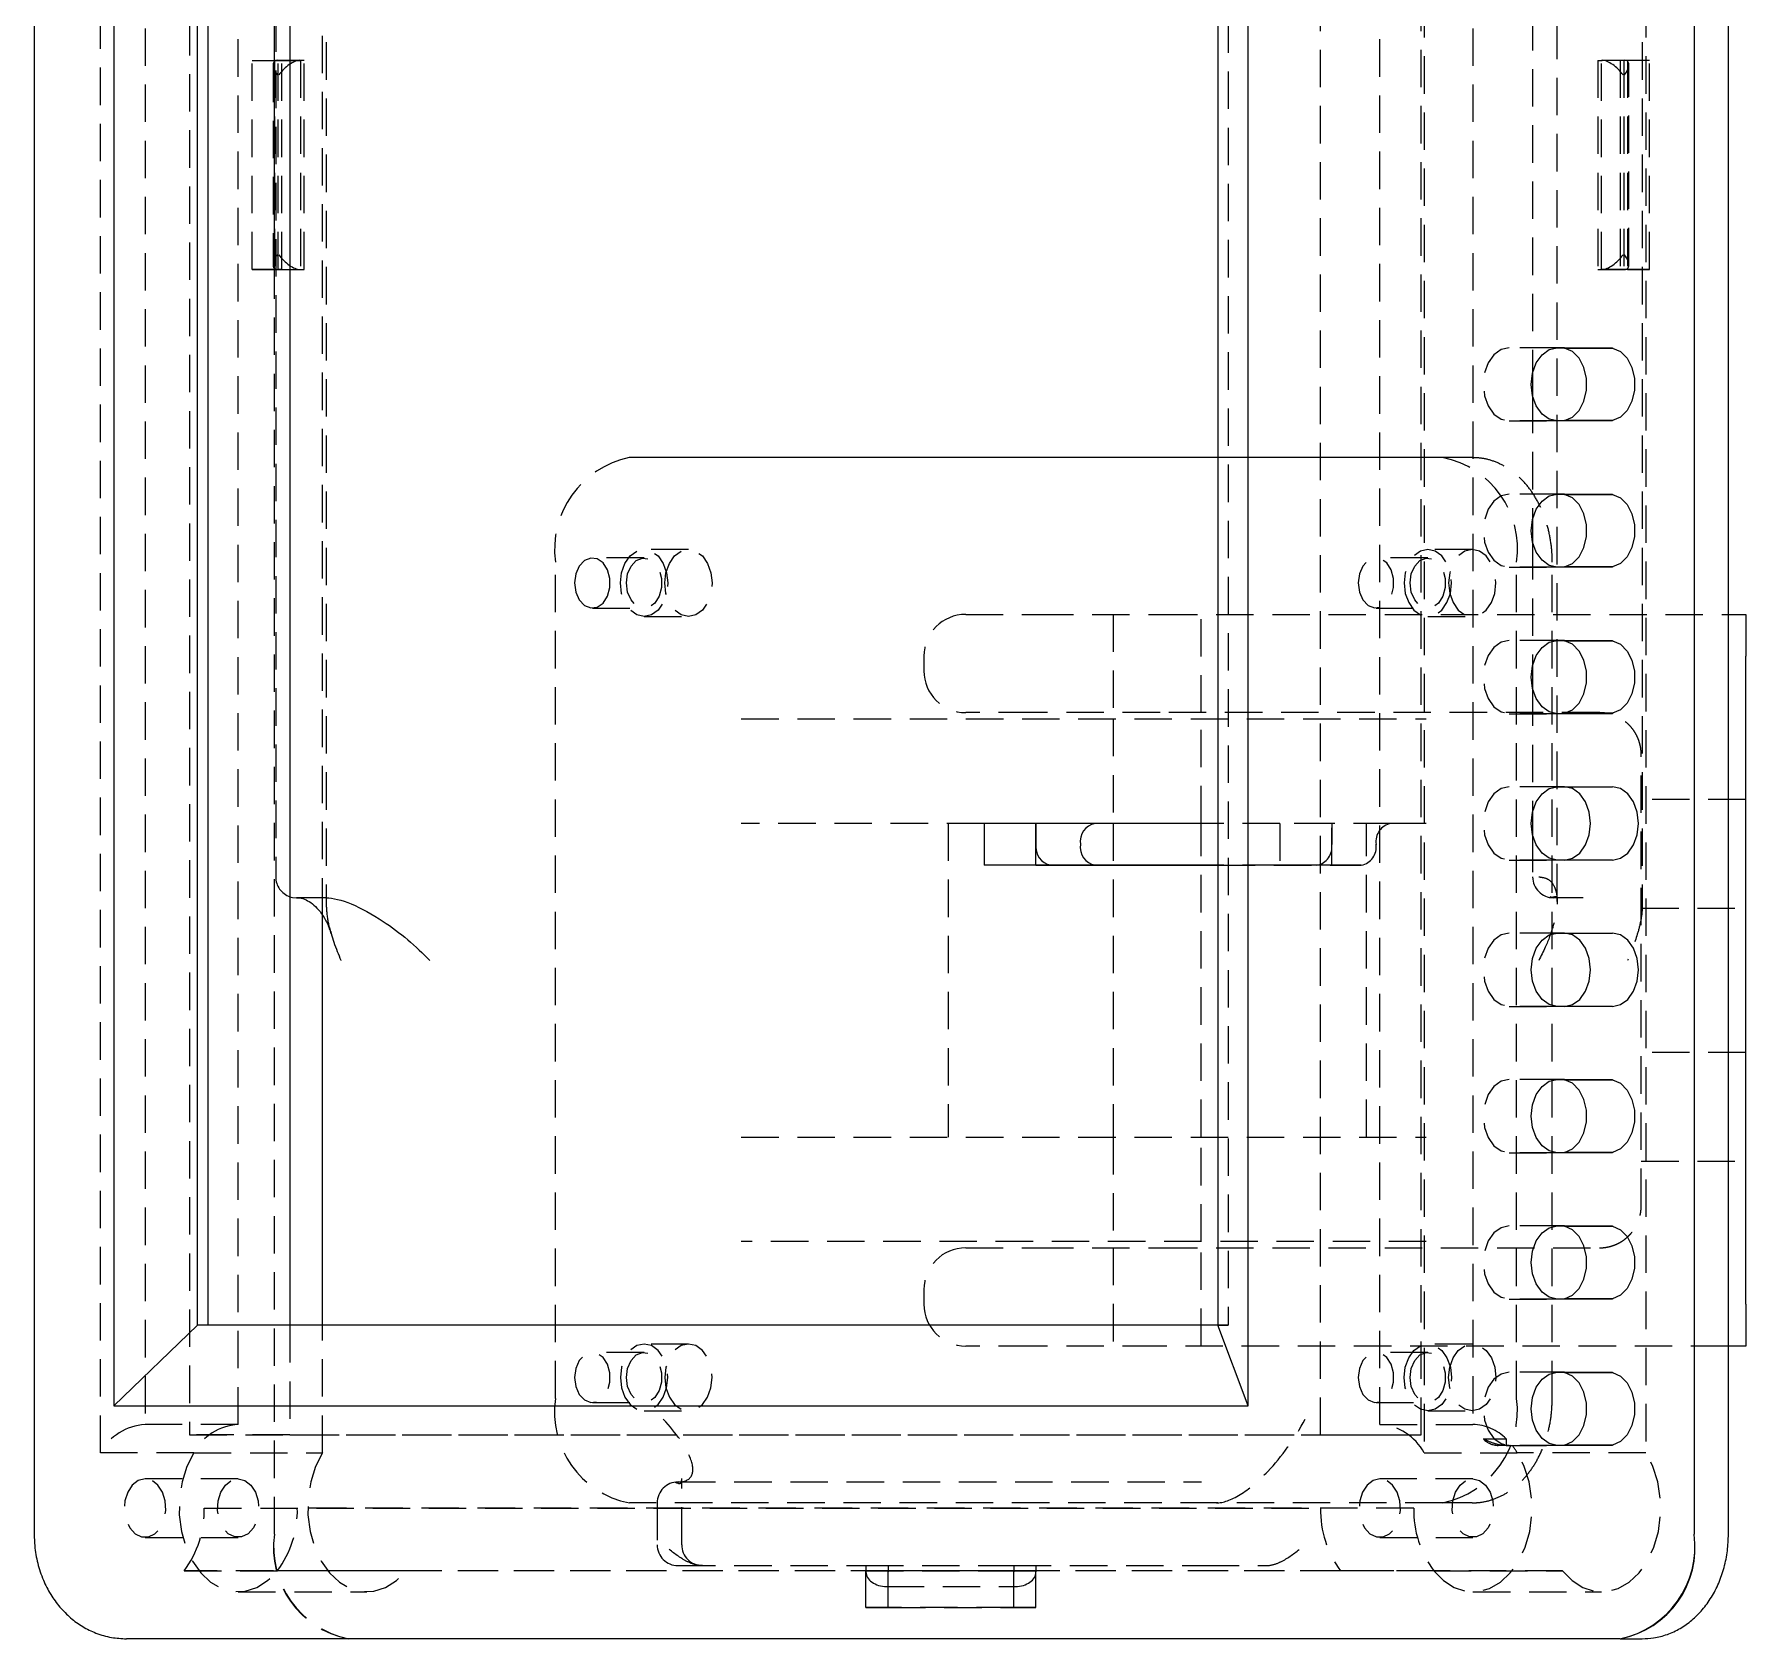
# Model space of a CAD drawing. Header units: millimetres. Extents: x 54 to 252, y 7 to 187.
# Drawn here: x 54 to 112, y 7 to 61.4 of the extents above; entities that cross this region are included whole.
import ezdxf

# ---------------------------------------------------------------- set-up
doc = ezdxf.new("R2010")
doc.units = ezdxf.units.MM
doc.linetypes.add('HIDDEN', pattern=[1.905, 1.27, -0.635])

msp = doc.modelspace()

# ---------------------------------------------------------------- linework, layer by layer
at = {"color": 7, "linetype": 'Continuous', "lineweight": 25}
for p, q in [((53.977, 103.454), (53.977, 10.546)), ((110.267, 103.454), (110.267, 10.546)), ((110.267, 103.454), (110.267, 10.546)), ((111.435, 10.546), (111.435, 103.454)), ((56.677, 99.099), (56.677, 14.901)), ((95.151, 14.901), (95.151, 99.099)), ((59.515, 17.638), (59.515, 96.362)), ((59.866, 96.362), (59.866, 17.638)), ((62.65, 96.362), (62.65, 17.638)), ((94.118, 96.362), (94.118, 17.638)), ((105.628, 50.794), (107.508, 50.794)), ((105.878, 50.794), (105.628, 50.794)), ((105.878, 50.794), (107.508, 50.794)), ((105.878, 50.782), (105.878, 50.794)), ((105.878, 50.782), (107.508, 50.782)), ((107.508, 50.794), (107.508, 50.782)), ((104.794, 49.941), (104.794, 49.165)), ((107.508, 48.312), (105.628, 48.312)), ((107.508, 48.325), (105.878, 48.325)), ((105.878, 48.312), (105.878, 48.325)), ((107.508, 48.325), (107.508, 48.312)), ((105.628, 45.83), (107.508, 45.83)), ((105.878, 45.83), (105.628, 45.83)), ((105.878, 45.83), (107.508, 45.83)), ((105.878, 45.817), (105.878, 45.83)), ((105.878, 45.817), (107.508, 45.817)), ((107.508, 45.83), (107.508, 45.817)), ((104.794, 44.977), (104.794, 44.2)), ((107.508, 43.348), (105.628, 43.348)), ((107.508, 43.36), (105.878, 43.36)), ((105.878, 43.348), (105.878, 43.36)), ((107.508, 43.36), (107.508, 43.348)), ((111.435, 41.752), (112.023, 41.752)), ((112.023, 41.752), (112.023, 40.333)), ((105.628, 40.865), (107.508, 40.865)), ((105.878, 40.865), (105.628, 40.865)), ((105.878, 40.865), (107.508, 40.865)), ((105.878, 40.853), (105.878, 40.865)), ((105.878, 40.853), (107.508, 40.853)), ((107.508, 40.865), (107.508, 40.853)), ((112.023, 18.348), (112.023, 40.333)), ((104.794, 40.012), (104.794, 39.236)), ((107.508, 38.383), (105.628, 38.383)), ((107.508, 38.396), (105.878, 38.396)), ((105.878, 38.383), (105.878, 38.396)), ((107.508, 38.396), (107.508, 38.383)), ((105.628, 35.901), (107.508, 35.901)), ((105.878, 35.901), (105.628, 35.901)), ((105.878, 35.901), (107.508, 35.901)), ((104.794, 35.048), (104.794, 34.271)), ((94.118, 34.66), (86.196, 34.66)), ((86.196, 34.66), (86.196, 33.241)), ((87.951, 33.241), (87.951, 34.66)), ((87.951, 34.66), (87.951, 33.95)), ((94.118, 33.241), (86.196, 33.241)), ((87.951, 33.241), (86.196, 33.241)), ((87.951, 33.241), (94.118, 33.241)), ((107.508, 33.418), (105.628, 33.418)), ((107.508, 33.418), (105.878, 33.418)), ((63.879, 32.137), (62.876, 32.137)), ((63.754, 17.638), (63.754, 31.537)), ((105.628, 30.936), (107.508, 30.936)), ((105.878, 30.936), (105.628, 30.936)), ((105.878, 30.936), (107.508, 30.936)), ((107.508, 28.454), (105.628, 28.454)), ((107.508, 28.454), (105.878, 28.454)), ((105.628, 25.972), (107.508, 25.972)), ((105.878, 25.972), (105.628, 25.972)), ((105.878, 25.972), (107.508, 25.972)), ((105.878, 25.959), (105.878, 25.972)), ((105.878, 25.959), (107.508, 25.959)), ((107.508, 25.972), (107.508, 25.959)), ((107.508, 23.489), (105.628, 23.489)), ((107.508, 23.502), (105.878, 23.502)), ((105.878, 23.489), (105.878, 23.502)), ((107.508, 23.502), (107.508, 23.489)), ((105.628, 21.007), (107.508, 21.007)), ((105.878, 21.007), (105.628, 21.007)), ((105.878, 21.007), (107.508, 21.007)), ((105.878, 20.995), (105.878, 21.007)), ((105.878, 20.995), (107.508, 20.995)), ((107.508, 21.007), (107.508, 20.995)), ((107.508, 18.525), (105.628, 18.525)), ((107.508, 18.537), (105.878, 18.537)), ((105.878, 18.525), (105.878, 18.537)), ((107.508, 18.537), (107.508, 18.525)), ((112.023, 18.348), (112.023, 16.929)), ((59.515, 17.638), (56.677, 14.901)), ((94.118, 17.638), (59.515, 17.638)), ((95.151, 14.901), (94.118, 17.638)), ((112.023, 16.929), (111.435, 16.929)), ((105.628, 16.043), (107.508, 16.043)), ((105.878, 16.043), (105.628, 16.043)), ((105.878, 16.043), (107.508, 16.043)), ((105.878, 16.03), (105.878, 16.043)), ((105.878, 16.03), (107.508, 16.03)), ((107.508, 16.043), (107.508, 16.03)), ((56.677, 14.901), (95.151, 14.901)), ((107.508, 13.56), (105.628, 13.56)), ((107.508, 13.573), (105.878, 13.573)), ((105.878, 13.56), (105.878, 13.573)), ((107.508, 13.573), (107.508, 13.56)), ((64.631, 7), (57.108, 7)), ((100.237, 7), (64.631, 7)), ((107.76, 7), (64.631, 7)), ((107.76, 7), (108.512, 7))]:
    msp.add_line(p, q, dxfattribs=at)
at = {"color": 7, "linetype": 'HIDDEN', "lineweight": 18}
for p, q in [((62.124, 10.546), (62.124, 103.454)), ((62.124, 60.546), (62.124, 103.454)), ((56.23, 13.309), (56.23, 100.691)), ((101.114, 100.691), (101.114, 13.309)), ((108.638, 100.691), (108.638, 13.309)), ((59.239, 100.085), (59.239, 13.915)), ((97.604, 13.915), (97.604, 100.085)), ((101.014, 13.915), (101.014, 100.085)), ((57.735, 99.73), (57.735, 14.27)), ((60.894, 14.27), (60.894, 99.73)), ((99.61, 14.27), (99.61, 99.73)), ((102.769, 99.73), (102.769, 14.27)), ((94.469, 96.362), (94.469, 17.638)), ((63.754, 31.537), (63.754, 82.463)), ((63.879, 82.114), (63.879, 31.886)), ((105.625, 32.016), (105.625, 81.984)), ((108.512, 82.114), (108.512, 31.886)), ((62.167, 81.153), (62.167, 32.847)), ((104.794, 64.059), (104.794, 49.941)), ((61.372, 60.546), (62.124, 60.546)), ((61.372, 60.546), (62.249, 60.546)), ((61.372, 53.454), (61.372, 60.546)), ((62.079, 60.401), (62.079, 53.599)), ((62.124, 60.546), (63.002, 60.546)), ((62.124, 60.546), (62.124, 53.454)), ((62.375, 60.546), (62.224, 60.546)), ((62.249, 53.454), (62.249, 60.546)), ((62.375, 53.454), (62.375, 60.546)), ((63.127, 60.546), (62.375, 60.546)), ((63.002, 60.546), (63.002, 53.454)), ((63.127, 53.454), (63.127, 60.546)), ((107.008, 60.546), (107.008, 53.454)), ((107.008, 60.546), (107.158, 60.546)), ((107.133, 53.454), (107.133, 60.546)), ((108.011, 60.546), (107.133, 60.546)), ((107.91, 60.546), (107.158, 60.546)), ((107.76, 60.546), (107.76, 53.454)), ((108.763, 60.546), (107.885, 60.546)), ((107.885, 60.546), (107.885, 53.454)), ((108.011, 60.546), (108.011, 53.454)), ((108.763, 60.546), (108.011, 60.546)), ((108.056, 53.599), (108.056, 60.401)), ((108.763, 53.454), (108.763, 60.546)), ((61.372, 53.454), (62.249, 53.454)), ((62.124, 53.454), (61.372, 53.454)), ((62.124, 10.546), (62.124, 53.454)), ((62.124, 53.454), (63.002, 53.454)), ((62.375, 53.454), (62.224, 53.454)), ((62.375, 53.454), (63.127, 53.454)), ((107.008, 53.454), (107.158, 53.454)), ((108.011, 53.454), (107.133, 53.454)), ((107.158, 53.454), (107.91, 53.454)), ((108.763, 53.454), (107.885, 53.454)), ((108.011, 53.454), (108.763, 53.454)), ((105.628, 50.794), (103.998, 50.794)), ((105.628, 50.794), (103.998, 50.794)), ((104.794, 49.165), (104.794, 44.977)), ((105.628, 48.312), (103.998, 48.312)), ((103.998, 48.312), (105.878, 48.312)), ((107.508, 48.312), (105.878, 48.312)), ((101.742, 47.071), (74.16, 47.071)), ((75.163, 47.071), (74.16, 47.071)), ((102.745, 47.071), (75.163, 47.071)), ((105.628, 45.83), (103.998, 45.83)), ((105.628, 45.83), (103.998, 45.83)), ((104.794, 44.2), (104.794, 40.012)), ((74.661, 43.667), (72.906, 43.667)), ((76.166, 43.95), (74.661, 43.95)), ((101.241, 43.667), (99.485, 43.667)), ((102.745, 43.95), (101.241, 43.95)), ((71.652, 15.156), (71.652, 43.525)), ((105.628, 43.348), (103.998, 43.348)), ((103.998, 43.348), (105.878, 43.348)), ((104.249, 15.156), (104.249, 43.525)), ((105.46, 15.156), (105.46, 43.525)), ((107.508, 43.348), (105.878, 43.348)), ((72.906, 41.965), (74.661, 41.965)), ((99.485, 41.965), (101.241, 41.965)), ((74.661, 41.681), (76.166, 41.681)), ((85.567, 41.752), (87.953, 41.752)), ((87.953, 41.752), (92.157, 41.752)), ((90.574, 41.752), (90.574, 38.418)), ((92.157, 41.752), (111.435, 41.752)), ((93.553, 38.418), (93.553, 41.752)), ((101.241, 41.681), (102.745, 41.681)), ((112.023, 41.752), (112.023, 41.752)), ((105.628, 40.865), (103.998, 40.865)), ((105.628, 40.865), (103.998, 40.865)), ((84.149, 40.333), (84.149, 39.837)), ((104.794, 39.236), (104.794, 35.048)), ((87.953, 38.418), (85.567, 38.418)), ((92.157, 38.418), (87.953, 38.418)), ((107.058, 38.418), (92.157, 38.418)), ((105.628, 38.383), (103.998, 38.383)), ((103.998, 38.383), (105.878, 38.383)), ((107.508, 38.383), (105.878, 38.383)), ((107.058, 38.418), (107.058, 38.418)), ((77.957, 38.206), (101.188, 38.206)), ((90.574, 38.206), (90.574, 34.66)), ((93.553, 34.66), (93.553, 38.206)), ((108.477, 21.681), (108.477, 37)), ((108.477, 37), (108.477, 37)), ((105.628, 35.901), (103.998, 35.901)), ((105.628, 35.901), (103.998, 35.901)), ((112.023, 35.475), (108.477, 35.475)), ((86.196, 34.66), (77.957, 34.66)), ((84.971, 34.66), (84.971, 24.021)), ((90.574, 34.66), (90.574, 24.021)), ((93.553, 24.021), (93.553, 34.66)), ((96.226, 34.66), (94.118, 34.66)), ((96.226, 34.66), (96.226, 33.241)), ((97.981, 34.66), (96.226, 34.66)), ((97.981, 33.241), (97.981, 34.66)), ((97.981, 34.66), (97.981, 33.95)), ((99.987, 34.66), (97.981, 34.66)), ((99.155, 24.021), (99.155, 34.66)), ((101.188, 34.66), (99.987, 34.66)), ((104.794, 34.271), (104.794, 32.847)), ((89.957, 33.241), (88.452, 33.241)), ((96.226, 33.241), (94.118, 33.241)), ((94.118, 33.241), (97.981, 33.241)), ((97.981, 33.241), (96.226, 33.241)), ((97.479, 33.241), (96.226, 33.241)), ((97.981, 33.241), (98.984, 33.241)), ((98.984, 33.241), (97.981, 33.241)), ((105.628, 33.418), (103.998, 33.418)), ((103.998, 33.418), (105.878, 33.418)), ((105.503, 32.137), (105.386, 32.164)), ((106.506, 32.137), (105.503, 32.137)), ((108.477, 31.787), (112.023, 31.787)), ((105.628, 30.936), (103.998, 30.936)), ((105.628, 30.936), (103.998, 30.936)), ((105.628, 28.454), (103.998, 28.454)), ((103.998, 28.454), (105.878, 28.454)), ((112.023, 26.894), (108.477, 26.894)), ((105.628, 25.972), (103.998, 25.972)), ((105.628, 25.972), (103.998, 25.972)), ((77.957, 24.021), (101.188, 24.021)), ((90.574, 24.021), (90.574, 20.475)), ((93.553, 20.475), (93.553, 24.021)), ((105.628, 23.489), (103.998, 23.489)), ((103.998, 23.489), (105.878, 23.489)), ((107.508, 23.489), (105.878, 23.489)), ((108.477, 23.206), (112.023, 23.206)), ((108.477, 21.681), (108.477, 21.681)), ((105.628, 21.007), (103.998, 21.007)), ((105.628, 21.007), (103.998, 21.007)), ((101.188, 20.475), (77.957, 20.475)), ((85.567, 20.262), (87.953, 20.262)), ((87.953, 20.262), (92.157, 20.262)), ((90.574, 20.262), (90.574, 16.929)), ((92.157, 20.262), (107.058, 20.262)), ((93.553, 16.929), (93.553, 20.262)), ((107.058, 20.262), (107.058, 20.262)), ((84.149, 18.844), (84.149, 18.348)), ((105.628, 18.525), (103.998, 18.525)), ((103.998, 18.525), (105.878, 18.525)), ((107.508, 18.525), (105.878, 18.525)), ((59.866, 17.638), (59.515, 17.638)), ((94.469, 17.638), (59.866, 17.638)), ((62.65, 17.638), (62.65, 13.915)), ((63.754, 13.309), (63.754, 17.638)), ((94.118, 17.638), (94.469, 17.638)), ((76.166, 17), (74.661, 17)), ((87.953, 16.929), (85.567, 16.929)), ((92.157, 16.929), (87.953, 16.929)), ((111.435, 16.929), (92.157, 16.929)), ((102.745, 17), (101.241, 17)), ((112.023, 16.929), (112.023, 16.929)), ((74.661, 16.716), (72.906, 16.716)), ((101.241, 16.716), (99.485, 16.716)), ((105.628, 16.043), (103.998, 16.043)), ((105.628, 16.043), (103.998, 16.043)), ((72.906, 15.014), (74.661, 15.014)), ((74.661, 14.73), (76.166, 14.73)), ((99.485, 15.014), (101.241, 15.014)), ((101.241, 14.73), (102.745, 14.73)), ((60.894, 14.27), (57.735, 14.27)), ((99.61, 14.27), (102.769, 14.27)), ((59.239, 13.915), (97.604, 13.915)), ((62.65, 13.915), (59.239, 13.915)), ((62.65, 13.915), (101.014, 13.915)), ((97.604, 13.915), (101.014, 13.915)), ((103.125, 13.778), (103.897, 13.778)), ((103.82, 13.56), (103.622, 13.56)), ((103.897, 13.56), (103.622, 13.56)), ((103.998, 13.56), (103.82, 13.56)), ((103.897, 13.778), (103.897, 13.56)), ((103.897, 13.56), (103.998, 13.56)), ((105.628, 13.56), (103.998, 13.56)), ((103.998, 13.56), (105.878, 13.56)), ((107.508, 13.56), (105.878, 13.56)), ((59.39, 13.309), (56.23, 13.309)), ((59.39, 13.309), (63.754, 13.309)), ((101.114, 13.309), (104.274, 13.309)), ((108.638, 13.309), (104.274, 13.309)), ((60.894, 12.426), (57.735, 12.426)), ((75.813, 12.319), (93.569, 12.319)), ((75.935, 10.191), (75.935, 12.441)), ((102.769, 12.426), (99.61, 12.426)), ((101.742, 11.61), (74.16, 11.61)), ((75.104, 11.61), (75.104, 10.191)), ((102.745, 11.61), (101.742, 11.61)), ((59.741, 11.433), (62.9, 11.433)), ((59.741, 11.433), (97.604, 11.433)), ((100.763, 11.433), (62.9, 11.433)), ((100.763, 11.433), (97.604, 11.433)), ((57.735, 10.44), (60.894, 10.44)), ((99.61, 10.44), (102.769, 10.44)), ((98.283, 9.305), (59.062, 9.305)), ((59.062, 9.305), (62.221, 9.305)), ((66.585, 9.305), (62.221, 9.305)), ((105.806, 9.305), (66.585, 9.305)), ((75.813, 9.482), (82.184, 9.482)), ((82.184, 9.482), (87.199, 9.482)), ((82.184, 9.482), (82.184, 9.27)), ((82.184, 9.305), (87.199, 9.305)), ((82.184, 8.064), (82.184, 9.305)), ((82.936, 9.305), (82.184, 9.305)), ((82.936, 9.482), (82.936, 9.27)), ((82.936, 9.27), (82.936, 9.305)), ((87.951, 9.305), (82.936, 9.305)), ((87.199, 9.482), (93.569, 9.482)), ((87.199, 9.482), (87.199, 9.27)), ((87.199, 8.064), (87.199, 9.305)), ((87.199, 9.305), (87.951, 9.305)), ((87.951, 9.482), (87.951, 9.27)), ((87.951, 8.064), (87.951, 9.305)), ((93.569, 9.482), (95.753, 9.482)), ((101.442, 9.305), (98.283, 9.305)), ((101.442, 9.305), (105.806, 9.305)), ((82.886, 8.773), (87.199, 8.773)), ((82.936, 8.773), (82.936, 9.27)), ((82.936, 8.064), (82.936, 8.773)), ((87.199, 8.773), (87.249, 8.773)), ((60.894, 8.596), (65.258, 8.596)), ((102.769, 8.596), (107.133, 8.596)), ((87.199, 8.064), (82.184, 8.064)), ((82.184, 8.064), (82.936, 8.064)), ((82.936, 8.064), (87.951, 8.064)), ((87.951, 8.064), (87.199, 8.064)), ((107.76, 7), (100.237, 7))]:
    msp.add_line(p, q, dxfattribs=at)
at = {"color": 7, "linetype": 'HIDDEN', "lineweight": 18, "flags": 128}
for points in [[(103.998, 50.794), (103.727, 50.734), (103.482, 50.557), (103.288, 50.283), (103.163, 49.937), (103.12, 49.553), (103.163, 49.17), (103.288, 48.824), (103.482, 48.549), (103.727, 48.373), (103.998, 48.312)], [(103.998, 45.83), (103.727, 45.769), (103.482, 45.593), (103.288, 45.318), (103.163, 44.972), (103.12, 44.589), (103.163, 44.205), (103.288, 43.859), (103.482, 43.585), (103.727, 43.408), (103.998, 43.348)], [(73.859, 42.816), (73.898, 43.166), (74.012, 43.483), (74.19, 43.734), (74.413, 43.895), (74.661, 43.95), (74.909, 43.895), (75.133, 43.734), (75.31, 43.483), (75.424, 43.166), (75.464, 42.816), (75.424, 42.465), (75.31, 42.149), (75.133, 41.898), (74.909, 41.736), (74.661, 41.681), (74.413, 41.736), (74.19, 41.898), (74.012, 42.149), (73.898, 42.465), (73.859, 42.816)], [(74.06, 42.816), (74.1, 43.123), (74.217, 43.389), (74.393, 43.577), (74.606, 43.663), (74.826, 43.634), (75.024, 43.495), (75.173, 43.264), (75.253, 42.972), (75.253, 42.659), (75.173, 42.368), (75.024, 42.136), (74.826, 41.997), (74.606, 41.968), (74.393, 42.054), (74.217, 42.242), (74.1, 42.508), (74.06, 42.816)], [(75.363, 42.816), (75.403, 43.166), (75.517, 43.483), (75.694, 43.734), (75.918, 43.895), (76.166, 43.95), (76.414, 43.895), (76.637, 43.734), (76.815, 43.483), (76.929, 43.166), (76.968, 42.816), (76.929, 42.465), (76.815, 42.149), (76.637, 41.898), (76.414, 41.736), (76.166, 41.681), (75.918, 41.736), (75.694, 41.898), (75.517, 42.149), (75.403, 42.465), (75.363, 42.816)], [(98.883, 42.816), (98.924, 42.508), (99.041, 42.242), (99.217, 42.054), (99.43, 41.968), (99.65, 41.997), (99.848, 42.136), (99.997, 42.368), (100.077, 42.659), (100.077, 42.972), (99.997, 43.264), (99.848, 43.495), (99.65, 43.634), (99.43, 43.663), (99.217, 43.577), (99.041, 43.389), (98.924, 43.123), (98.883, 42.816)], [(100.438, 42.816), (100.477, 42.465), (100.591, 42.149), (100.769, 41.898), (100.993, 41.736), (101.241, 41.681), (101.488, 41.736), (101.712, 41.898), (101.89, 42.149), (102.004, 42.465), (102.043, 42.816), (102.004, 43.166), (101.89, 43.483), (101.712, 43.734), (101.488, 43.895), (101.241, 43.95), (100.993, 43.895), (100.769, 43.734), (100.591, 43.483), (100.477, 43.166), (100.438, 42.816)], [(100.639, 42.816), (100.679, 43.123), (100.796, 43.389), (100.972, 43.577), (101.185, 43.663), (101.405, 43.634), (101.603, 43.495), (101.752, 43.264), (101.832, 42.972), (101.832, 42.659), (101.752, 42.368), (101.603, 42.136), (101.405, 41.997), (101.185, 41.968), (100.972, 42.054), (100.796, 42.242), (100.679, 42.508), (100.639, 42.816)], [(101.943, 42.816), (101.982, 42.465), (102.096, 42.149), (102.273, 41.898), (102.497, 41.736), (102.745, 41.681), (102.993, 41.736), (103.217, 41.898), (103.394, 42.149), (103.508, 42.465), (103.547, 42.816), (103.508, 43.166), (103.394, 43.483), (103.217, 43.734), (102.993, 43.895), (102.745, 43.95), (102.497, 43.895), (102.273, 43.734), (102.096, 43.483), (101.982, 43.166), (101.943, 42.816)], [(103.998, 40.865), (103.727, 40.805), (103.482, 40.628), (103.288, 40.354), (103.163, 40.008), (103.12, 39.624), (103.163, 39.241), (103.288, 38.895), (103.482, 38.62), (103.727, 38.444), (103.998, 38.383)], [(103.998, 35.901), (103.727, 35.84), (103.482, 35.664), (103.288, 35.389), (103.163, 35.043), (103.12, 34.66), (103.163, 34.276), (103.288, 33.93), (103.482, 33.655), (103.727, 33.479), (103.998, 33.418)], [(103.998, 30.936), (103.727, 30.875), (103.482, 30.699), (103.288, 30.425), (103.163, 30.079), (103.12, 29.695), (103.163, 29.312), (103.288, 28.966), (103.482, 28.691), (103.727, 28.515), (103.998, 28.454)], [(103.998, 25.972), (103.727, 25.911), (103.482, 25.735), (103.288, 25.46), (103.163, 25.114), (103.12, 24.73), (103.163, 24.347), (103.288, 24.001), (103.482, 23.726), (103.727, 23.55), (103.998, 23.489)], [(103.998, 21.007), (103.727, 20.946), (103.482, 20.77), (103.288, 20.495), (103.163, 20.149), (103.12, 19.766), (103.163, 19.382), (103.288, 19.036), (103.482, 18.762), (103.727, 18.586), (103.998, 18.525)], [(73.859, 15.865), (73.898, 15.515), (74.012, 15.198), (74.19, 14.947), (74.413, 14.786), (74.661, 14.73), (74.909, 14.786), (75.133, 14.947), (75.31, 15.198), (75.424, 15.515), (75.464, 15.865), (75.424, 16.216), (75.31, 16.532), (75.133, 16.783), (74.909, 16.944), (74.661, 17), (74.413, 16.944), (74.19, 16.783), (74.012, 16.532), (73.898, 16.216), (73.859, 15.865)], [(75.363, 15.865), (75.403, 15.515), (75.517, 15.198), (75.694, 14.947), (75.918, 14.786), (76.166, 14.73), (76.414, 14.786), (76.637, 14.947), (76.815, 15.198), (76.929, 15.515), (76.968, 15.865), (76.929, 16.216), (76.815, 16.532), (76.637, 16.783), (76.414, 16.944), (76.166, 17), (75.918, 16.944), (75.694, 16.783), (75.517, 16.532), (75.403, 16.216), (75.363, 15.865)], [(100.438, 15.865), (100.477, 16.216), (100.591, 16.532), (100.769, 16.783), (100.993, 16.944), (101.241, 17), (101.488, 16.944), (101.712, 16.783), (101.89, 16.532), (102.004, 16.216), (102.043, 15.865), (102.004, 15.515), (101.89, 15.198), (101.712, 14.947), (101.488, 14.786), (101.241, 14.73), (100.993, 14.786), (100.769, 14.947), (100.591, 15.198), (100.477, 15.515), (100.438, 15.865)], [(101.943, 15.865), (101.982, 16.216), (102.096, 16.532), (102.273, 16.783), (102.497, 16.944), (102.745, 17), (102.993, 16.944), (103.217, 16.783), (103.394, 16.532), (103.508, 16.216), (103.547, 15.865), (103.508, 15.515), (103.394, 15.198), (103.217, 14.947), (102.993, 14.786), (102.745, 14.73), (102.497, 14.786), (102.273, 14.947), (102.096, 15.198), (101.982, 15.515), (101.943, 15.865)], [(72.304, 15.865), (72.345, 15.558), (72.461, 15.292), (72.638, 15.103), (72.851, 15.018), (73.071, 15.047), (73.269, 15.186), (73.418, 15.417), (73.498, 15.709), (73.498, 16.022), (73.418, 16.313), (73.269, 16.544), (73.071, 16.684), (72.851, 16.713), (72.638, 16.627), (72.461, 16.439), (72.345, 16.173), (72.304, 15.865)], [(74.06, 15.865), (74.1, 16.173), (74.217, 16.439), (74.393, 16.627), (74.606, 16.713), (74.826, 16.684), (75.024, 16.544), (75.173, 16.313), (75.253, 16.022), (75.253, 15.709), (75.173, 15.417), (75.024, 15.186), (74.826, 15.047), (74.606, 15.018), (74.393, 15.103), (74.217, 15.292), (74.1, 15.558), (74.06, 15.865)], [(98.883, 15.865), (98.924, 15.558), (99.041, 15.292), (99.217, 15.103), (99.43, 15.018), (99.65, 15.047), (99.848, 15.186), (99.997, 15.417), (100.077, 15.709), (100.077, 16.022), (99.997, 16.313), (99.848, 16.544), (99.65, 16.684), (99.43, 16.713), (99.217, 16.627), (99.041, 16.439), (98.924, 16.173), (98.883, 15.865)], [(100.639, 15.865), (100.679, 16.173), (100.796, 16.439), (100.972, 16.627), (101.185, 16.713), (101.405, 16.684), (101.603, 16.544), (101.752, 16.313), (101.832, 16.022), (101.832, 15.709), (101.752, 15.417), (101.603, 15.186), (101.405, 15.047), (101.185, 15.018), (100.972, 15.103), (100.796, 15.292), (100.679, 15.558), (100.639, 15.865)], [(103.998, 16.043), (103.727, 15.982), (103.482, 15.806), (103.288, 15.531), (103.163, 15.185), (103.12, 14.801), (103.163, 14.418), (103.288, 14.072), (103.482, 13.797), (103.727, 13.621), (103.998, 13.56)], [(59.39, 13.309), (59.155, 12.846), (58.991, 12.327), (58.903, 11.771), (58.895, 11.201), (58.968, 10.641), (59.119, 10.113), (59.341, 9.638), (59.625, 9.235), (59.961, 8.921), (60.335, 8.708), (60.731, 8.605), (61.133, 8.616), (61.526, 8.74), (61.894, 8.973), (62.221, 9.305)], [(63.754, 13.309), (63.519, 12.846), (63.355, 12.327), (63.267, 11.771), (63.259, 11.201), (63.332, 10.641), (63.483, 10.113), (63.705, 9.638), (63.989, 9.235), (64.325, 8.921), (64.699, 8.708), (65.095, 8.605), (65.497, 8.616), (65.89, 8.74), (66.258, 8.973), (66.585, 9.305)], [(101.442, 9.305), (101.769, 8.973), (102.137, 8.74), (102.53, 8.616), (102.933, 8.605), (103.329, 8.708), (103.702, 8.921), (104.038, 9.235), (104.323, 9.638), (104.545, 10.113), (104.695, 10.641), (104.768, 11.201), (104.761, 11.771), (104.673, 12.327), (104.508, 12.846), (104.274, 13.309)], [(105.806, 9.305), (106.133, 8.973), (106.501, 8.74), (106.894, 8.616), (107.297, 8.605), (107.693, 8.708), (108.066, 8.921), (108.402, 9.235), (108.687, 9.638), (108.909, 10.113), (109.059, 10.641), (109.132, 11.201), (109.125, 11.771), (109.037, 12.327), (108.872, 12.846), (108.638, 13.309)], [(57.735, 12.426), (57.507, 12.372), (57.304, 12.216), (57.147, 11.976), (57.054, 11.676), (57.035, 11.351), (57.092, 11.034), (57.218, 10.76), (57.401, 10.559), (57.619, 10.453), (57.85, 10.453), (58.069, 10.559), (58.251, 10.76), (58.378, 11.034), (58.435, 11.351), (58.415, 11.676), (58.323, 11.976), (58.166, 12.216), (57.963, 12.372), (57.735, 12.426)], [(60.894, 12.426), (61.122, 12.372), (61.326, 12.216), (61.482, 11.976), (61.575, 11.676), (61.594, 11.351), (61.537, 11.034), (61.411, 10.76), (61.228, 10.559), (61.01, 10.453), (60.779, 10.453), (60.56, 10.559), (60.378, 10.76), (60.251, 11.034), (60.195, 11.351), (60.214, 11.676), (60.307, 11.976), (60.463, 12.216), (60.666, 12.372), (60.894, 12.426)], [(99.61, 12.426), (99.382, 12.372), (99.178, 12.216), (99.022, 11.976), (98.929, 11.676), (98.91, 11.351), (98.967, 11.034), (99.093, 10.76), (99.275, 10.559), (99.494, 10.453), (99.725, 10.453), (99.944, 10.559), (100.126, 10.76), (100.253, 11.034), (100.309, 11.351), (100.29, 11.676), (100.197, 11.976), (100.041, 12.216), (99.838, 12.372), (99.61, 12.426)], [(102.769, 12.426), (102.997, 12.372), (103.2, 12.216), (103.357, 11.976), (103.45, 11.676), (103.469, 11.351), (103.412, 11.034), (103.286, 10.76), (103.103, 10.559), (102.885, 10.453), (102.653, 10.453), (102.435, 10.559), (102.253, 10.76), (102.126, 11.034), (102.069, 11.351), (102.088, 11.676), (102.181, 11.976), (102.338, 12.216), (102.541, 12.372), (102.769, 12.426)]]:
    msp.add_lwpolyline(points, dxfattribs=at)
at = {"color": 7, "linetype": 'Continuous', "lineweight": 25, "flags": 128}
for points in [[(105.628, 48.312), (105.356, 48.373), (105.112, 48.549), (104.918, 48.824), (104.793, 49.17), (104.75, 49.553), (104.793, 49.937), (104.918, 50.283), (105.112, 50.557), (105.356, 50.734), (105.628, 50.794)], [(105.878, 48.325), (106.143, 48.441), (106.369, 48.668), (106.534, 48.984), (106.621, 49.357), (106.621, 49.749), (106.534, 50.122), (106.369, 50.438), (106.143, 50.666), (105.878, 50.782)], [(107.508, 50.782), (107.773, 50.666), (107.999, 50.438), (108.164, 50.122), (108.25, 49.749), (108.25, 49.357), (108.164, 48.984), (107.999, 48.668), (107.773, 48.441), (107.508, 48.325)], [(105.628, 43.348), (105.356, 43.408), (105.112, 43.585), (104.918, 43.859), (104.793, 44.205), (104.75, 44.589), (104.793, 44.972), (104.918, 45.318), (105.112, 45.593), (105.356, 45.769), (105.628, 45.83)], [(105.878, 43.36), (106.143, 43.476), (106.369, 43.704), (106.534, 44.02), (106.621, 44.392), (106.621, 44.785), (106.534, 45.158), (106.369, 45.474), (106.143, 45.701), (105.878, 45.817)], [(107.508, 45.817), (107.773, 45.701), (107.999, 45.474), (108.164, 45.158), (108.25, 44.785), (108.25, 44.392), (108.164, 44.02), (107.999, 43.704), (107.773, 43.476), (107.508, 43.36)], [(72.304, 42.816), (72.345, 42.508), (72.461, 42.242), (72.638, 42.054), (72.851, 41.968), (73.071, 41.997), (73.269, 42.136), (73.418, 42.368), (73.498, 42.659), (73.498, 42.972), (73.418, 43.264), (73.269, 43.495), (73.071, 43.634), (72.851, 43.663), (72.638, 43.577), (72.461, 43.389), (72.345, 43.123), (72.304, 42.816)], [(105.628, 38.383), (105.356, 38.444), (105.112, 38.62), (104.918, 38.895), (104.793, 39.241), (104.75, 39.624), (104.793, 40.008), (104.918, 40.354), (105.112, 40.628), (105.356, 40.805), (105.628, 40.865)], [(105.878, 38.396), (106.143, 38.512), (106.369, 38.739), (106.534, 39.055), (106.621, 39.428), (106.621, 39.82), (106.534, 40.193), (106.369, 40.509), (106.143, 40.736), (105.878, 40.853)], [(107.508, 40.853), (107.773, 40.736), (107.999, 40.509), (108.164, 40.193), (108.25, 39.82), (108.25, 39.428), (108.164, 39.055), (107.999, 38.739), (107.773, 38.512), (107.508, 38.396)], [(105.628, 33.418), (105.356, 33.479), (105.112, 33.655), (104.918, 33.93), (104.793, 34.276), (104.75, 34.66), (104.793, 35.043), (104.918, 35.389), (105.112, 35.664), (105.356, 35.84), (105.628, 35.901)], [(105.878, 33.418), (106.15, 33.479), (106.394, 33.655), (106.588, 33.93), (106.713, 34.276), (106.756, 34.66), (106.713, 35.043), (106.588, 35.389), (106.394, 35.664), (106.15, 35.84), (105.878, 35.901)], [(107.508, 33.418), (107.779, 33.479), (108.024, 33.655), (108.218, 33.93), (108.343, 34.276), (108.386, 34.66), (108.343, 35.043), (108.218, 35.389), (108.024, 35.664), (107.779, 35.84), (107.508, 35.901)], [(62.65, 32.175), (62.738, 32.151), (62.876, 32.137)], [(105.628, 28.454), (105.356, 28.515), (105.112, 28.691), (104.918, 28.966), (104.793, 29.312), (104.75, 29.695), (104.793, 30.079), (104.918, 30.425), (105.112, 30.699), (105.356, 30.875), (105.628, 30.936)], [(105.878, 28.454), (106.15, 28.515), (106.394, 28.691), (106.588, 28.966), (106.713, 29.312), (106.756, 29.695), (106.713, 30.079), (106.588, 30.425), (106.394, 30.699), (106.15, 30.875), (105.878, 30.936)], [(107.508, 28.454), (107.779, 28.515), (108.024, 28.691), (108.218, 28.966), (108.343, 29.312), (108.386, 29.695), (108.343, 30.079), (108.218, 30.425), (108.024, 30.699), (107.779, 30.875), (107.508, 30.936)], [(105.628, 23.489), (105.356, 23.55), (105.112, 23.726), (104.918, 24.001), (104.793, 24.347), (104.75, 24.73), (104.793, 25.114), (104.918, 25.46), (105.112, 25.735), (105.356, 25.911), (105.628, 25.972)], [(105.878, 23.502), (106.143, 23.618), (106.369, 23.846), (106.534, 24.162), (106.621, 24.534), (106.621, 24.927), (106.534, 25.299), (106.369, 25.615), (106.143, 25.843), (105.878, 25.959)], [(107.508, 25.959), (107.773, 25.843), (107.999, 25.615), (108.164, 25.299), (108.25, 24.927), (108.25, 24.534), (108.164, 24.162), (107.999, 23.846), (107.773, 23.618), (107.508, 23.502)], [(105.628, 18.525), (105.356, 18.586), (105.112, 18.762), (104.918, 19.036), (104.793, 19.382), (104.75, 19.766), (104.793, 20.149), (104.918, 20.495), (105.112, 20.77), (105.356, 20.946), (105.628, 21.007)], [(105.878, 18.537), (106.143, 18.654), (106.369, 18.881), (106.534, 19.197), (106.621, 19.57), (106.621, 19.962), (106.534, 20.335), (106.369, 20.651), (106.143, 20.878), (105.878, 20.995)], [(107.508, 20.995), (107.773, 20.878), (107.999, 20.651), (108.164, 20.335), (108.25, 19.962), (108.25, 19.57), (108.164, 19.197), (107.999, 18.881), (107.773, 18.654), (107.508, 18.537)], [(105.628, 13.56), (105.356, 13.621), (105.112, 13.797), (104.918, 14.072), (104.793, 14.418), (104.75, 14.801), (104.793, 15.185), (104.918, 15.531), (105.112, 15.806), (105.356, 15.982), (105.628, 16.043)], [(105.878, 13.573), (106.143, 13.689), (106.369, 13.917), (106.534, 14.232), (106.621, 14.605), (106.621, 14.998), (106.534, 15.37), (106.369, 15.686), (106.143, 15.914), (105.878, 16.03)], [(107.508, 16.03), (107.773, 15.914), (107.999, 15.686), (108.164, 15.37), (108.25, 14.998), (108.25, 14.605), (108.164, 14.232), (107.999, 13.917), (107.773, 13.689), (107.508, 13.573)]]:
    msp.add_lwpolyline(points, dxfattribs=at)
at = {"color": 7, "linetype": 'HIDDEN', "lineweight": 18}
for centre, radius, start, end in [((74.812, 43.95), 3.189, 101.81059, 187.66063), ((101.141, 43.986), 3.143, 351.55602, 78.97276), ((85.567, 40.333), 1.418, 90, 180), ((85.567, 39.837), 1.418, 180, 270), ((100.112, 34.039), 0.633, 101.42175, 188.04947), ((97.354, 33.862), 0.633, 281.42175, 8.04947), ((98.858, 33.862), 0.633, 281.42175, 8.04947), ((62.876, 32.847), 0.709, 180, 251.35997), ((105.503, 32.847), 0.709, 180, 270), ((85.567, 18.844), 1.418, 90, 180), ((85.567, 18.348), 1.418, 180, 270), ((74.761, 14.695), 3.143, 171.55602, 258.97276), ((101.089, 14.731), 3.189, 281.81059, 7.66063), ((57.842, 12.443), 1.83, 93.36014, 151.7481), ((61.002, 12.443), 1.83, 93.36014, 151.7481), ((99.502, 12.443), 1.83, 28.25191, 86.63986), ((102.729, 12.637), 1.633, 44.33625, 88.60146), ((103.639, 14.276), 0.716, 224.05354, 268.57586), ((102.061, 11.933), 2.605, 31.87886, 38.64992), ((75.813, 11.61), 0.709, 90.13653, 180), ((56.306, 11.357), 3.436, 323.32916, 1.26473), ((59.465, 11.357), 3.436, 323.32916, 1.26473), ((101.038, 11.357), 3.436, 178.73528, 216.67084), ((104.198, 11.357), 3.436, 178.73528, 216.67084), ((65.233, 10.085), 3.143, 171.55602, 258.97276), ((65.284, 10.121), 3.189, 172.33937, 258.18941), ((75.813, 10.191), 0.709, 180, 270), ((76.644, 10.191), 0.709, 180, 270)]:
    msp.add_arc(centre, radius, start, end, dxfattribs=at)
at = {"color": 7, "linetype": 'Continuous', "lineweight": 25}
for centre, radius, start, end in [((90.082, 34.039), 0.633, 101.42175, 188.04947), ((88.578, 33.862), 0.633, 171.95053, 258.57824), ((90.082, 33.862), 0.633, 171.95055, 258.57825), ((107.159, 10.085), 3.143, 281.02724, 8.44398), ((107.107, 10.121), 3.189, 281.81059, 7.66063)]:
    msp.add_arc(centre, radius, start, end, dxfattribs=at)
at = {"color": 7, "linetype": 'HIDDEN', "lineweight": 18}
for centre, major_axis, ratio, start_param, end_param in [((62.575, 60.05), (0.459, -0.459), 0.414214, 2.748894, 4.31969), ((62.625, 60.05), (0.459, 0.459), 0.414214, 0.392699, 1.963495), ((107.509, 60.05), (-0.459, 0.459), 0.414214, 4.31969, 5.890486), ((107.559, 60.05), (0.459, 0.459), 0.414214, 5.105088, 6.675884), ((62.575, 53.95), (0.459, 0.459), 0.414214, 1.963495, 3.534292), ((62.625, 53.95), (0.459, -0.459), 0.414214, 4.31969, 5.890486), ((107.509, 53.95), (0.459, 0.459), 0.414214, 3.534292, 5.105088), ((107.559, 53.95), (-0.459, 0.459), 0.414214, 2.748894, 4.31969), ((82.886, 9.27), (-0.702, 0), 0.707107, 0, 1.570796), ((87.249, 9.27), (0.702, 0), 0.707107, 4.712389, 6.283185)]:
    msp.add_ellipse(centre, major_axis=major_axis, ratio=ratio, start_param=start_param, end_param=end_param, dxfattribs=at)
for points, knots in [([(105.46, 43.525), (105.458, 43.631), (105.452, 43.932), (105.385, 44.424), (105.239, 44.981), (105.022, 45.501), (104.739, 45.971), (104.395, 46.374), (104, 46.697), (103.567, 46.925), (103.143, 47.051), (102.866, 47.065), (102.745, 47.071)], [0, 0, 0, 0, 0.05893, 0.166674, 0.274851, 0.383497, 0.492597, 0.601674, 0.709861, 0.816067, 0.919569, 1, 1, 1, 1]), ([(108.477, 37), (108.476, 37.04), (108.474, 37.121), (108.457, 37.245), (108.429, 37.373), (108.386, 37.504), (108.329, 37.636), (108.255, 37.766), (108.164, 37.893), (108.055, 38.014), (107.928, 38.125), (107.783, 38.223), (107.622, 38.306), (107.445, 38.369), (107.256, 38.41), (107.125, 38.416), (107.058, 38.418)], [0, 0, 0, 0, 0.053311, 0.10941, 0.168295, 0.229969, 0.294429, 0.361678, 0.431714, 0.504537, 0.580147, 0.658545, 0.739729, 0.8237, 0.910457, 1, 1, 1, 1]), ([(105.002, 32.847), (105.091, 32.836), (105.279, 32.813), (105.474, 32.642), (105.6, 32.376), (105.638, 32.024), (105.596, 31.588), (105.503, 31.202), (105.415, 30.951), (105.389, 30.879)], [0, 0, 0, 0, 0.11732, 0.24563, 0.390644, 0.556355, 0.720317, 0.919258, 1, 1, 1, 1]), ([(105.406, 32.152), (105.45, 32.159), (105.544, 32.173), (105.568, 32.189), (105.606, 32.18), (105.618, 32.076), (105.624, 32.021)], [0, 0, 0, 0, 0.211742, 0.443552, 0.704934, 1, 1, 1, 1]), ([(63.879, 31.886), (63.893, 31.673), (63.915, 31.339), (64.015, 31.036), (64.051, 30.926)], [0, 0, 0, 0, 0.636684, 1, 1, 1, 1]), ([(108.512, 31.886), (108.512, 31.715), (108.494, 31.548), (108.434, 31.22), (108.392, 31.059), (108.25, 30.595), (108.13, 30.302), (108.011, 30.01)], [0, 0, 0, 0, 0.25, 0.25, 0.5, 0.5, 1, 1, 1, 1]), ([(107.058, 20.262), (107.099, 20.263), (107.18, 20.265), (107.299, 20.281), (107.414, 20.306), (107.524, 20.339), (107.629, 20.381), (107.729, 20.429), (107.822, 20.484), (107.91, 20.545), (107.99, 20.61), (108.064, 20.68), (108.132, 20.752), (108.193, 20.828), (108.247, 20.905), (108.295, 20.984), (108.336, 21.064), (108.372, 21.144), (108.402, 21.224), (108.426, 21.304), (108.445, 21.382), (108.46, 21.459), (108.47, 21.535), (108.475, 21.609), (108.476, 21.657), (108.477, 21.681)], [0, 0, 0, 0, 0.0548457, 0.1086579, 0.1614367, 0.213182, 0.2638939, 0.3135723, 0.3622172, 0.4098287, 0.4564068, 0.5019514, 0.5464626, 0.5899403, 0.6323847, 0.6737957, 0.7141734, 0.7535177, 0.7918288, 0.8291067, 0.8653514, 0.900563, 0.9347416, 0.9678872, 1, 1, 1, 1]), ([(102.745, 11.61), (102.841, 11.614), (103.086, 11.624), (103.473, 11.722), (103.888, 11.916), (104.271, 12.194), (104.614, 12.549), (104.91, 12.976), (105.15, 13.463), (105.326, 13.998), (105.439, 14.567), (105.453, 14.959), (105.46, 15.156)], [0, 0, 0, 0, 0.063784, 0.162869, 0.262097, 0.362696, 0.465383, 0.570147, 0.676429, 0.783534, 0.890924, 1, 1, 1, 1]), ([(75.813, 12.319), (76.038, 12.319), (76.35, 12.465), (76.312, 13.177), (75.762, 13.969), (75.312, 14.447)], [-1.570796, -1.570796, -1.570796, -1.570796, -1.121997, -0.673198, 0, 0, 0, 0]), ([(94.071, 11.61), (94.296, 11.61), (94.848, 11.804), (95.984, 12.753), (96.742, 13.81), (97.08, 14.447)], [-1.570796, -1.570796, -1.570796, -1.570796, -1.121997, -0.673198, 0, 0, 0, 0]), ([(103.82, 13.56), (103.772, 13.56), (103.72, 13.566), (103.61, 13.587), (103.551, 13.604), (103.373, 13.663), (103.248, 13.719), (103.125, 13.778)], [0, 0, 0, 0, 0.25, 0.25, 0.5, 0.5, 1, 1, 1, 1]), ([(75.934, 12.433), (75.92, 12.356), (75.897, 12.234), (75.84, 12.259), (75.758, 12.289), (75.715, 12.305)], [0, 0, 0, 0, 0.438393, 0.703385, 1, 1, 1, 1]), ([(76.638, 9.482), (76.517, 9.482), (76.399, 9.508), (76.167, 9.593), (76.054, 9.652), (75.725, 9.853), (75.519, 10.023), (75.312, 10.191)], [0, 0, 0, 0, 0.25, 0.25, 0.5, 0.5, 1, 1, 1, 1]), ([(95.753, 9.482), (95.874, 9.482), (95.992, 9.508), (96.224, 9.593), (96.338, 9.652), (96.666, 9.853), (96.873, 10.023), (97.08, 10.191)], [0, 0, 0, 0, 0.25, 0.25, 0.5, 0.5, 1, 1, 1, 1])]:
    msp.add_open_spline(points, degree=3, knots=knots, dxfattribs=at)
at = {"color": 7, "linetype": 'Continuous', "lineweight": 25}
for points, knots in [([(62.876, 32.137), (62.908, 32.136), (63.012, 32.132), (63.187, 32.081), (63.408, 31.948), (63.625, 31.741), (63.823, 31.453), (63.966, 31.171), (64.018, 30.977), (64.034, 30.92)], [0, 0, 0, 0, 0.081347, 0.263934, 0.430356, 0.590421, 0.761059, 0.929598, 1, 1, 1, 1]), ([(63.879, 32.137), (64.104, 32.137), (64.691, 31.992), (65.995, 31.28), (66.94, 30.487), (67.39, 30.01)], [-1.570796, -1.570796, -1.570796, -1.570796, -1.121997, -0.673198, 0, 0, 0, 0]), ([(64.051, 30.926), (64.079, 30.825), (64.168, 30.508), (64.297, 30.216), (64.38, 30.012), (64.381, 30.01)], [0, 0, 0, 0, 0.314529, 0.992449, 1, 1, 1, 1]), ([(105.389, 30.879), (105.383, 30.861), (105.337, 30.724), (105.216, 30.434), (105.078, 30.161), (105.002, 30.01)], [0, 0, 0, 0, 0.062326, 0.479973, 1, 1, 1, 1]), ([(53.977, 10.546), (53.981, 10.415), (53.99, 10.084), (54.084, 9.556), (54.266, 9.001), (54.522, 8.502), (54.834, 8.07), (55.2, 7.702), (55.613, 7.404), (56.08, 7.176), (56.583, 7.028), (56.937, 7.009), (57.108, 7)], [0, 0, 0, 0, 0.073487, 0.18525, 0.299012, 0.402317, 0.503723, 0.602936, 0.700185, 0.795962, 0.901294, 1, 1, 1, 1]), ([(108.512, 7), (108.641, 7.006), (108.93, 7.019), (109.367, 7.136), (109.805, 7.34), (110.205, 7.623), (110.562, 7.978), (110.868, 8.402), (111.118, 8.886), (111.3, 9.419), (111.414, 9.978), (111.428, 10.359), (111.435, 10.546)], [0, 0, 0, 0, 0.078512, 0.175982, 0.273034, 0.371018, 0.471052, 0.573782, 0.679186, 0.786641, 0.895346, 1, 1, 1, 1])]:
    msp.add_open_spline(points, degree=3, knots=knots, dxfattribs=at)

doc.saveas('drawing.dxf')
